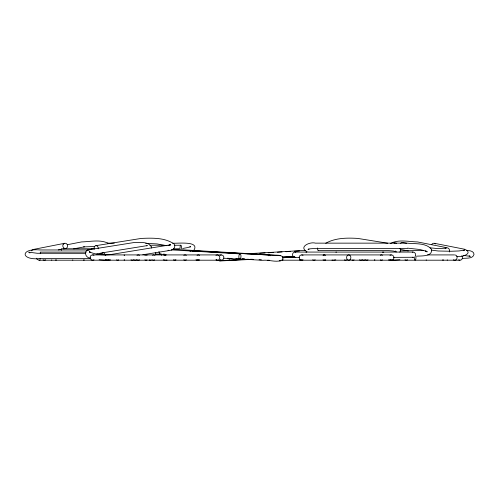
<?xml version="1.0" encoding="UTF-8"?>
<svg xmlns="http://www.w3.org/2000/svg" width="499" height="499" viewBox="0 0 499 499"><rect width="100%" height="100%" fill="white"/><g stroke="black" fill="none" stroke-linecap="round" stroke-linejoin="round"><path stroke-width="0.75" d="M415.555 255.401C416.023 253.785 414.663 252.045 412.985 252.076L295.121 252.076C293.443 252.045 292.083 253.785 292.551 255.401C293.462 258.345 297.285 257.166 299.487 257.359M105.507 255.27L105.632 254.914L105.751 255.27M105.751 259.848L105.632 260.204L105.507 259.848M124.132 255.27L124.257 254.914L124.376 255.27M124.376 259.848L124.257 260.204L124.132 259.848M374.868 259.848L374.743 260.204L374.624 259.848M393.493 259.848L393.368 260.204L393.249 259.848M189.932 247.379L190.63 246.406L188.042 247.498L182.622 248.49M393.592 258.881C394.622 257.216 393.249 254.858 391.297 254.914L301.72 254.914C297.335 254.914 299.257 262.037 303.043 259.848M449.293 251.976C450.329 250.199 448.888 247.86 446.892 247.71L417.513 241.934C408.8 241.709 398.283 239.164 390.48 243.506M155.414 254.983L155.769 253.673L155.414 252.363M308.981 248.714L307.977 249.587L310.347 248.783L315.543 248.427L407.215 248.427M399.855 252.151L400.628 250.33L399.992 248.427M219.098 259.424C221.307 257.409 218.406 253.667 215.892 255.27M31.468 250.841L32.435 249.893L34.425 249.238L64.589 243.306M169.959 245.065L170.433 244.585L169.386 245.252L170.552 244.791L110.073 254.64C103.243 255.207 96.045 254.696 89.677 252.02L90.238 252.288L89.489 251.639L90.356 252.656M325.741 243.263C335.185 237.848 347.079 237.767 357.714 238.416L387.704 243.206M219.965 260.472L220.489 260.029M190.007 251.402L191.217 250.779L193.425 250.928C201.403 240.094 175.361 243.886 172.698 243.144M445.12 248.764L446.312 248.097L438.297 248.639L430.057 247.841M463.484 250.704L464.675 250.03L459.068 250.953L450.934 251.271L438.159 250.997L431.579 250.149M151.49 247.342C149.189 241.192 139.645 242.633 134.281 242.495L90.094 249.55C83.14 249.394 84.73 258.307 90.837 258.12M146.812 245.907L147.367 245.589L102.813 252.75M168.007 250.261C171.419 251.44 176.727 247.791 174.17 244.067C164.963 237.455 152.158 237.979 141.286 238.416L95.914 245.664A2.645 2.077 80.9 0 0 94.261 249.113M94.012 259.848C90.219 262.037 88.298 254.908 92.683 254.914L221.325 254.914C224.725 254.783 224.725 260.335 221.325 260.204L39.059 260.204L37.175 259.424L36.483 258.245M109.032 259.848L107.703 260.204L106.381 259.848M136.957 255.27L138.279 254.914L139.601 255.27M139.601 259.848L138.279 260.204L136.957 259.848M183.738 255.27L185.067 254.914L186.389 255.27M173.346 259.848L174.638 260.204L175.991 259.848M197.011 255.27L198.334 254.914L199.662 255.27M186.389 259.848L185.067 260.204L183.738 259.848M198.608 259.848L197.28 260.204L195.957 259.848M199.662 259.848L198.334 260.204L197.011 259.848M220.003 255.27L221.325 254.914M282.465 260.11L283.108 259.848M301.989 259.848L300.666 260.204L299.338 259.848M323.009 255.27L324.331 254.914L325.654 255.27M315.262 259.848L313.933 260.204L312.611 259.848M323.009 259.848L324.362 260.204L325.654 259.848M362.043 259.848L360.721 260.204L359.399 259.848M389.969 255.27L391.297 254.914M392.619 259.848L391.297 260.204L389.969 259.848M407.639 259.848L406.317 260.204L404.988 259.848M40.388 259.848L39.059 260.204M45.708 259.848L44.38 260.204L43.051 259.848M133.607 259.848L132.272 260.204L130.944 259.848M136.626 259.848L135.298 260.204L133.969 259.848M164.982 255.27L165.624 255.008M335.783 259.848L333.762 260.11M365.031 259.848L363.702 260.204L362.374 259.848M368.056 259.848L366.728 260.204L365.393 259.848M87.836 250.105L88.454 249.955M89.539 249.687L90.094 249.55M167.951 245.421L168.525 245.283M171.3 249.999L171.918 249.849M67.172 244.747L81.487 241.934C90.2 241.709 100.717 239.164 108.52 243.506M58.308 249.918L61.321 249.325M63.579 248.882L65.843 248.433M73.684 248.845L84.262 246.849L83.726 246.899L94.242 246.5M91.255 248.833L94.267 248.24M167.04 260.11L166.048 260.11M332.952 260.11L331.96 260.11M96.787 253.823L102.108 252.974M142.814 254.752L168.905 250.585M218.824 260.11L217.626 260.11M174.638 260.204L175.355 260.11M323.683 255.008L324.362 254.914M165.238 260.11L163.217 259.848M295.121 257.359L295.807 257.272M382.396 252.163L383.775 252.163M324.331 260.204L325.042 260.11M412.299 252.163L412.985 252.076M393.393 257.359L413.677 257.272M281.923 260.204L459.941 260.204C462.205 260.297 463.502 257.228 461.825 255.694M423.433 250.454L400.31 250.885M399.892 259.736L393.755 260.172L388.422 259.898M110.578 259.898L105.245 260.172L99.108 259.736M219.448 260.777L244.579 259.218M279.845 255.738L280.532 255.681L193.425 250.928M247.41 253.76L305.444 250.361M251.234 253.76L256.629 253.442M259.711 253.261L265.106 252.943M268.188 252.768L273.583 252.45M277.432 252.226L282.054 251.951M285.908 251.727L290.53 251.459M294.385 251.228L299.469 250.953M282.49 256.997L293.325 256.361M229.914 260.297L248.408 259.218M282.315 257.228L293.874 256.548M253.136 259.318L219.654 260.977M282.397 257.603L294.716 256.879M282.422 257.815L294.79 257.091M462.155 258.507C465.879 257.808 472.927 259.262 474.05 254.272C473.676 250.866 469.409 250.617 466.771 250.348M456.772 256.343C461.307 257.902 474.318 253.136 464.575 249.238L434.411 243.306M416.74 256.162C421.243 255.806 432.552 256.76 431.635 249.5C426.183 242.508 415.137 244.13 407.253 243.144L315.405 243.144C310.347 241.466 298.015 246.756 306.979 251.683M179.515 248.758L173.465 248.845M89.464 249.974L40.088 249.974C20.11 247.928 20.222 260.646 40.132 258.563M145.727 243.35L157.129 243.93L166.161 245.739M107.316 243.144L114.321 243.144M149.893 245.246L164.583 245.246M174.638 245.246L180.825 245.246A2.645 0.742 -90 0 1 181.511 248.658M94.691 248.776L61.333 248.776L61.333 250.392M318.231 250.523L387.729 250.523L393.449 251.028L396.262 251.933L395.383 250.985M86.29 252.095L40.307 252.095L40.307 253.704M85.229 253.324L37.2 253.274L28.711 252.151L29.921 252.962M99.993 253.324L102.339 253.33M155.707 254.128L161.121 254.128M427.562 254.914L453.984 254.914M40.088 258.563L90.675 258.563M162.793 254.253L165.113 254.284M173.259 249.282L273.252 255.033C276.215 255.419 284.704 254.216 282.696 259.673C277.151 263.21 269.111 259.468 262.805 260.31L235.852 258.732M463.247 255.345L470.289 256.392L469.079 255.582M269.341 255.026L191.903 250.723L193.188 251.184M171.993 249.912L240.031 253.897M242.115 258.719L244.423 258.856M250.592 259.218L252.899 259.349M259.068 259.711L261.376 259.848M267.539 260.21L269.086 260.297M227.382 258.233L232.004 258.501M223.54 258.22L239.776 259.174M164.658 254.715L166.211 254.827M454.62 254.914C459.018 254.908 457.084 262.044 453.292 259.848M459.941 260.204L458.612 259.848M412.299 257.272L412.985 257.359M295.121 252.076L295.807 252.163M301.72 254.914L303.043 255.27M217.221 260.204L215.892 259.848M164.551 254.914L165.88 255.27M92.683 254.914L94.012 255.27M221.325 260.204L220.003 259.848M279.552 260.777L280.338 260.89L279.658 260.765M402.967 242.514L406.729 243.256M396.661 243.281L393.536 242.583L394.715 243.244M400.703 249.456L408.307 250.947M160.759 254.259L159.605 253.517L158.925 251.615M426.664 251.477L427.169 251.883L425.522 250.96L426.059 251.184L419.933 249.519L407.477 248.134M216.834 260.278L216.304 259.673M426.639 251.172L426.863 251.808M151.49 247.46L151.515 248.022L151.471 246.787M447.247 259.848L447.247 260.204M426.221 259.848L426.221 260.204M72.779 259.848L72.779 260.204M51.753 259.848L51.753 260.204M152.507 255.27A2.645 2.121 -90 0 1 154.628 255.27M154.628 259.848A2.645 2.121 -90 0 1 152.507 259.848M144.916 255.27A2.645 2.121 -90 0 1 147.037 255.27M147.037 259.848A2.645 2.121 -90 0 1 144.916 259.848M268.556 255.794A2.645 1.06 -86.6 0 1 270.053 255.794M269.36 260.21A2.645 1.06 -86.6 0 1 268.811 260.21M56.412 259.848A2.645 0.836 -90 0 1 55.57 259.848M84.306 259.848A2.645 0.836 -90 0 1 83.47 259.848M101.016 254.846A2.645 2.077 80.9 0 1 103.087 252.75A2.645 2.077 80.9 0 1 105.17 255.22M95.914 245.664A2.645 2.077 80.9 0 1 98.272 248.82M306.024 252.163A2.645 1.148 -90 0 1 306.623 252.163M335.864 252.163A2.645 1.148 -90 0 1 336.463 252.163M318.599 250.124A2.645 0.742 -90 0 1 317.458 247.978M380.307 255.27A2.645 2.139 -90 0 1 382.446 255.27M382.446 259.848A2.645 2.139 -90 0 1 380.307 259.848M443.43 259.848A2.645 0.836 -90 0 1 442.588 259.848M415.704 255.694A2.645 0.836 -90 0 1 415.33 260.11A2.645 0.836 -90 0 1 414.301 256.873M118.693 259.848A2.645 2.139 -90 0 1 116.554 259.848M151.34 259.848A2.645 2.139 -90 0 1 149.201 259.848M180.07 248.477A2.645 0.742 -90 0 1 180.825 245.246M163.946 254.035A2.645 1.148 -90 0 1 163.946 255.401M161.726 255.401A2.645 1.148 -90 0 1 161.726 254.035M230.189 260.21A2.645 1.06 86.6 0 1 229.128 259.524M400.635 243.287A2.645 2.408 -78.9 0 1 403.548 242.751M431.691 244.635A2.645 2.408 -78.9 0 1 435.49 243.942M346.493 259.848A2.645 2.121 -90 0 1 344.372 259.848M354.084 259.848A2.645 2.121 -90 0 1 351.963 259.848M63.124 244.473A2.645 2.408 78.9 0 0 65.213 248.502A2.645 2.408 78.9 0 0 67.309 244.635A2.645 2.408 78.9 0 0 63.124 244.473M240.562 258.401A2.645 1.06 -86.6 0 0 240.306 253.985A2.645 1.06 -86.6 0 0 238.84 257.216A2.645 1.06 -86.6 0 0 240.562 258.401M350.242 259.424A2.645 2.139 -90 0 0 349.281 255.008A2.645 2.139 -90 0 0 346.668 258.245A2.645 2.139 -90 0 0 350.242 259.424"/></g></svg>
